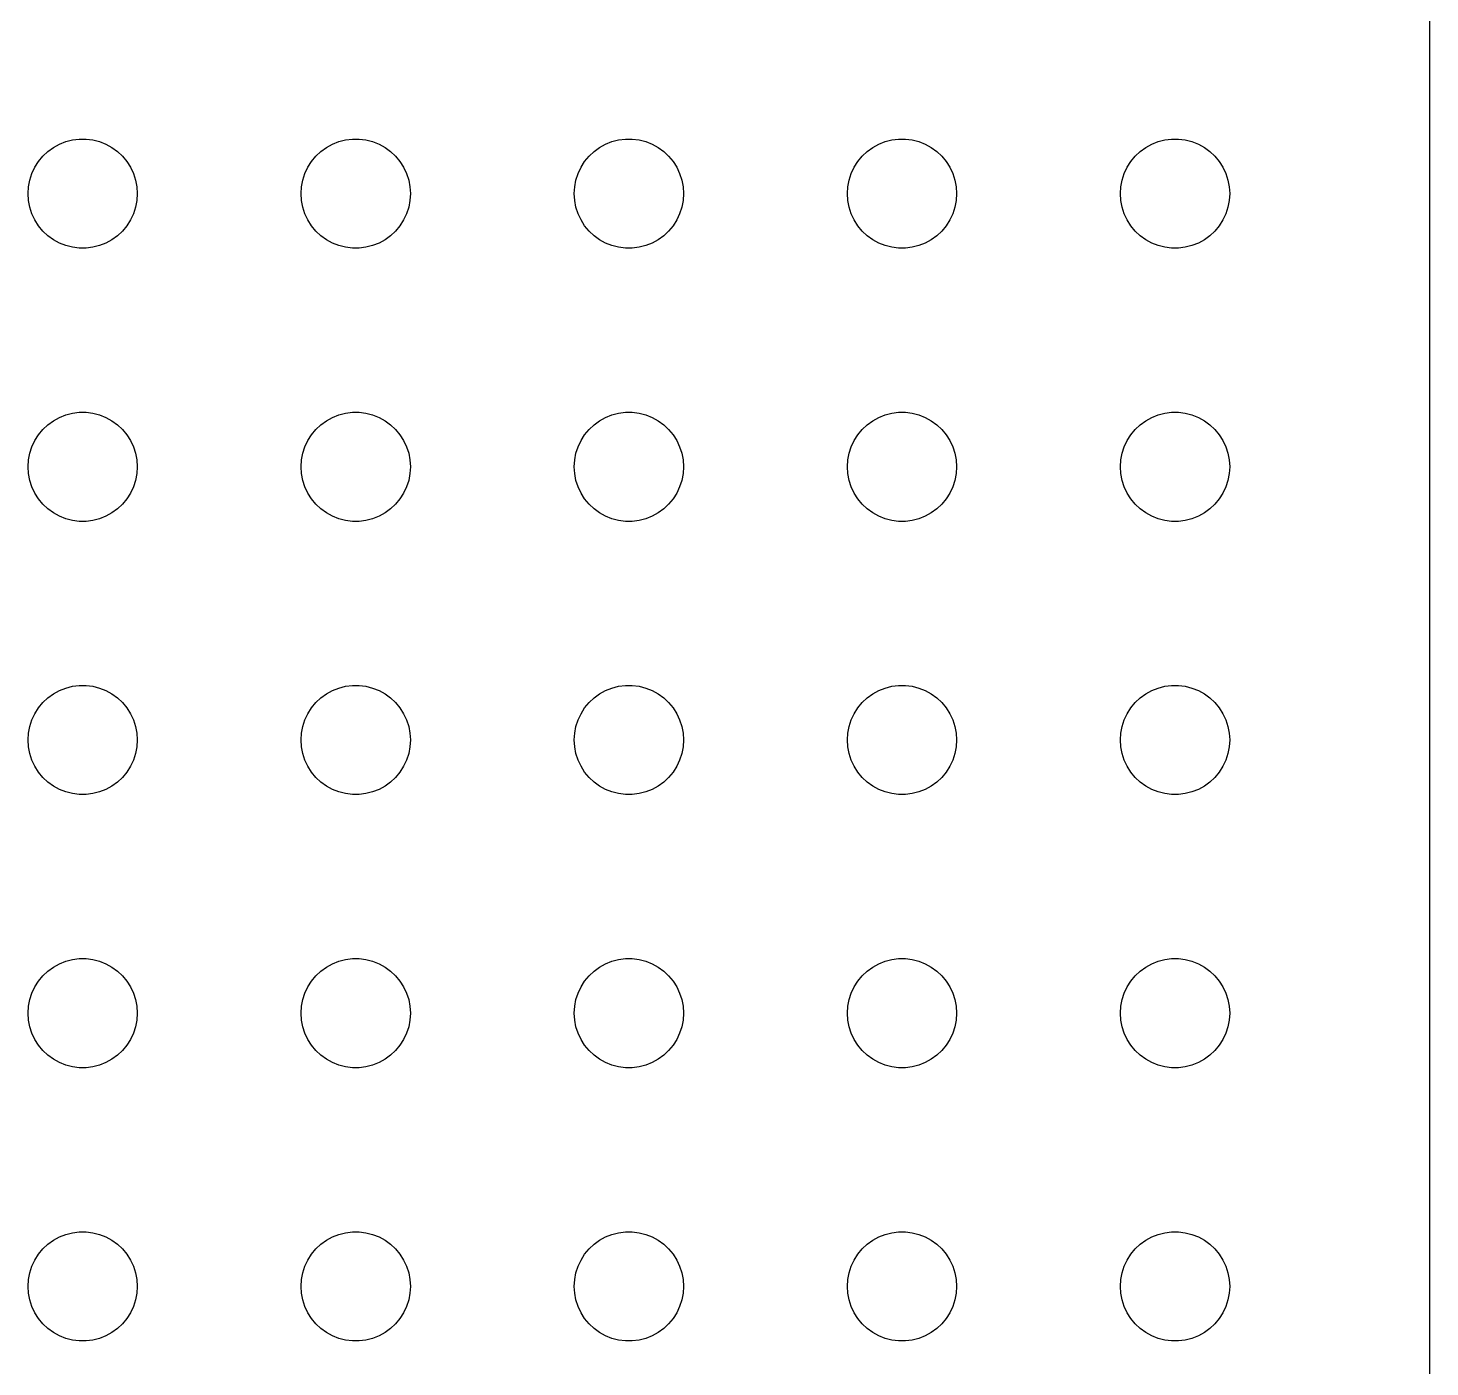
# Model space of a CAD drawing. Header units: metres. Extents: x -150 to 150, y -149 to 149.
# Drawn here: x 111 to 149.5, y -114.71 to -77.95 of the extents above; entities that cross this region are included whole.
import ezdxf

# ---------------------------------------------------------------- set-up
doc = ezdxf.new("R2010")
doc.units = ezdxf.units.M

msp = doc.modelspace()

# ---------------------------------------------------------------- linework, layer by layer
for p, q in [((149.5, -144.5), (149.5, 144.5)), ((111.544, -81.3442), (111.696, -81.2335)), ((111.696, -81.2335), (111.861, -81.1428)), ((111.861, -81.1428), (112.036, -81.0734)), ((112.036, -81.0734), (112.219, -81.0266)), ((112.219, -81.0266), (112.406, -81.003)), ((112.406, -81.003), (112.594, -81.003)), ((112.594, -81.003), (112.781, -81.0266)), ((112.781, -81.0266), (112.964, -81.0734)), ((112.964, -81.0734), (113.139, -81.1428)), ((113.139, -81.1428), (113.304, -81.2335)), ((113.304, -81.2335), (113.456, -81.3442)), ((119.044, -81.3442), (119.196, -81.2335)), ((119.196, -81.2335), (119.361, -81.1428)), ((119.361, -81.1428), (119.536, -81.0734)), ((119.536, -81.0734), (119.719, -81.0266)), ((119.719, -81.0266), (119.906, -81.003)), ((119.906, -81.003), (120.094, -81.003)), ((120.094, -81.003), (120.281, -81.0266)), ((120.281, -81.0266), (120.464, -81.0734)), ((120.464, -81.0734), (120.639, -81.1428)), ((120.639, -81.1428), (120.804, -81.2335)), ((120.804, -81.2335), (120.956, -81.3442)), ((126.544, -81.3442), (126.696, -81.2335)), ((126.696, -81.2335), (126.861, -81.1428)), ((126.861, -81.1428), (127.036, -81.0734)), ((127.036, -81.0734), (127.219, -81.0266)), ((127.219, -81.0266), (127.406, -81.003)), ((127.406, -81.003), (127.594, -81.003)), ((127.594, -81.003), (127.781, -81.0266)), ((127.781, -81.0266), (127.964, -81.0734)), ((127.964, -81.0734), (128.139, -81.1428)), ((128.139, -81.1428), (128.304, -81.2335)), ((128.304, -81.2335), (128.456, -81.3442)), ((134.044, -81.3442), (134.196, -81.2335)), ((134.196, -81.2335), (134.361, -81.1428)), ((134.361, -81.1428), (134.536, -81.0734)), ((134.536, -81.0734), (134.719, -81.0266)), ((134.719, -81.0266), (134.906, -81.003)), ((134.906, -81.003), (135.094, -81.003)), ((135.094, -81.003), (135.281, -81.0266)), ((135.281, -81.0266), (135.464, -81.0734)), ((135.464, -81.0734), (135.639, -81.1428)), ((135.639, -81.1428), (135.804, -81.2335)), ((135.804, -81.2335), (135.956, -81.3442)), ((141.544, -81.3442), (141.696, -81.2335)), ((141.696, -81.2335), (141.861, -81.1428)), ((141.861, -81.1428), (142.036, -81.0734)), ((142.036, -81.0734), (142.219, -81.0266)), ((142.219, -81.0266), (142.406, -81.003)), ((142.406, -81.003), (142.594, -81.003)), ((142.594, -81.003), (142.781, -81.0266)), ((142.781, -81.0266), (142.964, -81.0734)), ((142.964, -81.0734), (143.139, -81.1428)), ((143.139, -81.1428), (143.304, -81.2335)), ((143.304, -81.2335), (143.456, -81.3442)), ((111.186, -81.7774), (111.286, -81.6183)), ((111.286, -81.6183), (111.407, -81.4732)), ((111.407, -81.4732), (111.544, -81.3442)), ((113.456, -81.3442), (113.593, -81.4732)), ((113.593, -81.4732), (113.714, -81.6183)), ((113.714, -81.6183), (113.814, -81.7774)), ((118.686, -81.7774), (118.786, -81.6183)), ((118.786, -81.6183), (118.907, -81.4732)), ((118.907, -81.4732), (119.044, -81.3442)), ((120.956, -81.3442), (121.093, -81.4732)), ((121.093, -81.4732), (121.214, -81.6183)), ((121.214, -81.6183), (121.314, -81.7774)), ((126.186, -81.7774), (126.286, -81.6183)), ((126.286, -81.6183), (126.407, -81.4732)), ((126.407, -81.4732), (126.544, -81.3442)), ((128.456, -81.3442), (128.593, -81.4732)), ((128.593, -81.4732), (128.714, -81.6183)), ((128.714, -81.6183), (128.814, -81.7774)), ((133.686, -81.7774), (133.786, -81.6183)), ((133.786, -81.6183), (133.907, -81.4732)), ((133.907, -81.4732), (134.044, -81.3442)), ((135.956, -81.3442), (136.093, -81.4732)), ((136.093, -81.4732), (136.214, -81.6183)), ((136.214, -81.6183), (136.314, -81.7774)), ((141.186, -81.7774), (141.286, -81.6183)), ((141.286, -81.6183), (141.407, -81.4732)), ((141.407, -81.4732), (141.544, -81.3442)), ((143.456, -81.3442), (143.593, -81.4732)), ((143.593, -81.4732), (143.714, -81.6183)), ((143.714, -81.6183), (143.814, -81.7774)), ((111.047, -82.127), (111.105, -81.9478)), ((111.105, -81.9478), (111.186, -81.7774)), ((113.814, -81.7774), (113.895, -81.9478)), ((113.895, -81.9478), (113.953, -82.127)), ((118.547, -82.127), (118.605, -81.9478)), ((118.605, -81.9478), (118.686, -81.7774)), ((121.314, -81.7774), (121.395, -81.9478)), ((121.395, -81.9478), (121.453, -82.127)), ((126.047, -82.127), (126.105, -81.9478)), ((126.105, -81.9478), (126.186, -81.7774)), ((128.814, -81.7774), (128.895, -81.9478)), ((128.895, -81.9478), (128.953, -82.127)), ((133.547, -82.127), (133.605, -81.9478)), ((133.605, -81.9478), (133.686, -81.7774)), ((136.314, -81.7774), (136.395, -81.9478)), ((136.395, -81.9478), (136.453, -82.127)), ((141.047, -82.127), (141.105, -81.9478)), ((141.105, -81.9478), (141.186, -81.7774)), ((143.814, -81.7774), (143.895, -81.9478)), ((143.895, -81.9478), (143.953, -82.127)), ((111, -82.5), (111.012, -82.312)), ((111.012, -82.312), (111.047, -82.127)), ((113.953, -82.127), (113.988, -82.312)), ((113.988, -82.312), (114, -82.5)), ((118.5, -82.5), (118.512, -82.312)), ((118.512, -82.312), (118.547, -82.127)), ((121.453, -82.127), (121.488, -82.312)), ((121.488, -82.312), (121.5, -82.5)), ((126, -82.5), (126.012, -82.312)), ((126.012, -82.312), (126.047, -82.127)), ((128.953, -82.127), (128.988, -82.312)), ((128.988, -82.312), (129, -82.5)), ((133.5, -82.5), (133.512, -82.312)), ((133.512, -82.312), (133.547, -82.127)), ((136.453, -82.127), (136.488, -82.312)), ((136.488, -82.312), (136.5, -82.5)), ((141, -82.5), (141.012, -82.312)), ((141.012, -82.312), (141.047, -82.127)), ((143.953, -82.127), (143.988, -82.312)), ((143.988, -82.312), (144, -82.5)), ((111.012, -82.688), (111, -82.5)), ((111.047, -82.873), (111.012, -82.688)), ((113.988, -82.688), (113.953, -82.873)), ((114, -82.5), (113.988, -82.688)), ((118.512, -82.688), (118.5, -82.5)), ((118.547, -82.873), (118.512, -82.688)), ((121.488, -82.688), (121.453, -82.873)), ((121.5, -82.5), (121.488, -82.688)), ((126.012, -82.688), (126, -82.5)), ((126.047, -82.873), (126.012, -82.688)), ((128.988, -82.688), (128.953, -82.873)), ((129, -82.5), (128.988, -82.688)), ((133.512, -82.688), (133.5, -82.5)), ((133.547, -82.873), (133.512, -82.688)), ((136.488, -82.688), (136.453, -82.873)), ((136.5, -82.5), (136.488, -82.688)), ((141.012, -82.688), (141, -82.5)), ((141.047, -82.873), (141.012, -82.688)), ((143.988, -82.688), (143.953, -82.873)), ((144, -82.5), (143.988, -82.688)), ((111.105, -83.0522), (111.047, -82.873)), ((111.186, -83.2226), (111.105, -83.0522)), ((113.895, -83.0522), (113.814, -83.2226)), ((113.953, -82.873), (113.895, -83.0522)), ((118.605, -83.0522), (118.547, -82.873)), ((118.686, -83.2226), (118.605, -83.0522)), ((121.395, -83.0522), (121.314, -83.2226)), ((121.453, -82.873), (121.395, -83.0522)), ((126.105, -83.0522), (126.047, -82.873)), ((126.186, -83.2226), (126.105, -83.0522)), ((128.895, -83.0522), (128.814, -83.2226)), ((128.953, -82.873), (128.895, -83.0522)), ((133.605, -83.0522), (133.547, -82.873)), ((133.686, -83.2226), (133.605, -83.0522)), ((136.395, -83.0522), (136.314, -83.2226)), ((136.453, -82.873), (136.395, -83.0522)), ((141.105, -83.0522), (141.047, -82.873)), ((141.186, -83.2226), (141.105, -83.0522)), ((143.895, -83.0522), (143.814, -83.2226)), ((143.953, -82.873), (143.895, -83.0522)), ((111.286, -83.3817), (111.186, -83.2226)), ((111.407, -83.5268), (111.286, -83.3817)), ((111.544, -83.6558), (111.407, -83.5268)), ((113.593, -83.5268), (113.456, -83.6558)), ((113.714, -83.3817), (113.593, -83.5268)), ((113.814, -83.2226), (113.714, -83.3817)), ((118.786, -83.3817), (118.686, -83.2226)), ((118.907, -83.5268), (118.786, -83.3817)), ((119.044, -83.6558), (118.907, -83.5268)), ((121.093, -83.5268), (120.956, -83.6558)), ((121.214, -83.3817), (121.093, -83.5268)), ((121.314, -83.2226), (121.214, -83.3817)), ((126.286, -83.3817), (126.186, -83.2226)), ((126.407, -83.5268), (126.286, -83.3817)), ((126.544, -83.6558), (126.407, -83.5268)), ((128.593, -83.5268), (128.456, -83.6558)), ((128.714, -83.3817), (128.593, -83.5268)), ((128.814, -83.2226), (128.714, -83.3817)), ((133.786, -83.3817), (133.686, -83.2226)), ((133.907, -83.5268), (133.786, -83.3817)), ((134.044, -83.6558), (133.907, -83.5268)), ((136.093, -83.5268), (135.956, -83.6558)), ((136.214, -83.3817), (136.093, -83.5268)), ((136.314, -83.2226), (136.214, -83.3817)), ((141.286, -83.3817), (141.186, -83.2226)), ((141.407, -83.5268), (141.286, -83.3817)), ((141.544, -83.6558), (141.407, -83.5268)), ((143.593, -83.5268), (143.456, -83.6558)), ((143.714, -83.3817), (143.593, -83.5268)), ((143.814, -83.2226), (143.714, -83.3817)), ((111.696, -83.7665), (111.544, -83.6558)), ((111.861, -83.8572), (111.696, -83.7665)), ((112.036, -83.9266), (111.861, -83.8572)), ((112.219, -83.9734), (112.036, -83.9266)), ((112.964, -83.9266), (112.781, -83.9734)), ((113.139, -83.8572), (112.964, -83.9266)), ((113.304, -83.7665), (113.139, -83.8572)), ((113.456, -83.6558), (113.304, -83.7665)), ((119.196, -83.7665), (119.044, -83.6558)), ((119.361, -83.8572), (119.196, -83.7665)), ((119.536, -83.9266), (119.361, -83.8572)), ((119.719, -83.9734), (119.536, -83.9266)), ((120.464, -83.9266), (120.281, -83.9734)), ((120.639, -83.8572), (120.464, -83.9266)), ((120.804, -83.7665), (120.639, -83.8572)), ((120.956, -83.6558), (120.804, -83.7665)), ((126.696, -83.7665), (126.544, -83.6558)), ((126.861, -83.8572), (126.696, -83.7665)), ((127.036, -83.9266), (126.861, -83.8572)), ((127.219, -83.9734), (127.036, -83.9266)), ((127.964, -83.9266), (127.781, -83.9734)), ((128.139, -83.8572), (127.964, -83.9266)), ((128.304, -83.7665), (128.139, -83.8572)), ((128.456, -83.6558), (128.304, -83.7665)), ((134.196, -83.7665), (134.044, -83.6558)), ((134.361, -83.8572), (134.196, -83.7665)), ((134.536, -83.9266), (134.361, -83.8572)), ((134.719, -83.9734), (134.536, -83.9266)), ((135.464, -83.9266), (135.281, -83.9734)), ((135.639, -83.8572), (135.464, -83.9266)), ((135.804, -83.7665), (135.639, -83.8572)), ((135.956, -83.6558), (135.804, -83.7665)), ((141.696, -83.7665), (141.544, -83.6558)), ((141.861, -83.8572), (141.696, -83.7665)), ((142.036, -83.9266), (141.861, -83.8572)), ((142.219, -83.9734), (142.036, -83.9266)), ((142.964, -83.9266), (142.781, -83.9734)), ((143.139, -83.8572), (142.964, -83.9266)), ((143.304, -83.7665), (143.139, -83.8572)), ((143.456, -83.6558), (143.304, -83.7665)), ((112.406, -83.997), (112.219, -83.9734)), ((112.594, -83.997), (112.406, -83.997)), ((112.781, -83.9734), (112.594, -83.997)), ((119.906, -83.997), (119.719, -83.9734)), ((120.094, -83.997), (119.906, -83.997)), ((120.281, -83.9734), (120.094, -83.997)), ((127.406, -83.997), (127.219, -83.9734)), ((127.594, -83.997), (127.406, -83.997)), ((127.781, -83.9734), (127.594, -83.997)), ((134.906, -83.997), (134.719, -83.9734)), ((135.094, -83.997), (134.906, -83.997)), ((135.281, -83.9734), (135.094, -83.997)), ((142.406, -83.997), (142.219, -83.9734)), ((142.594, -83.997), (142.406, -83.997)), ((142.781, -83.9734), (142.594, -83.997)), ((112.036, -88.5734), (112.219, -88.5266)), ((112.219, -88.5266), (112.406, -88.503)), ((112.406, -88.503), (112.594, -88.503)), ((112.594, -88.503), (112.781, -88.5266)), ((112.781, -88.5266), (112.964, -88.5734)), ((119.536, -88.5734), (119.719, -88.5266)), ((119.719, -88.5266), (119.906, -88.503)), ((119.906, -88.503), (120.094, -88.503)), ((120.094, -88.503), (120.281, -88.5266)), ((120.281, -88.5266), (120.464, -88.5734)), ((127.036, -88.5734), (127.219, -88.5266)), ((127.219, -88.5266), (127.406, -88.503)), ((127.406, -88.503), (127.594, -88.503)), ((127.594, -88.503), (127.781, -88.5266)), ((127.781, -88.5266), (127.964, -88.5734)), ((134.536, -88.5734), (134.719, -88.5266)), ((134.719, -88.5266), (134.906, -88.503)), ((134.906, -88.503), (135.094, -88.503)), ((135.094, -88.503), (135.281, -88.5266)), ((135.281, -88.5266), (135.464, -88.5734)), ((142.036, -88.5734), (142.219, -88.5266)), ((142.219, -88.5266), (142.406, -88.503)), ((142.406, -88.503), (142.594, -88.503)), ((142.594, -88.503), (142.781, -88.5266)), ((142.781, -88.5266), (142.964, -88.5734)), ((111.407, -88.9732), (111.544, -88.8442)), ((111.544, -88.8442), (111.696, -88.7335)), ((111.696, -88.7335), (111.861, -88.6428)), ((111.861, -88.6428), (112.036, -88.5734)), ((112.964, -88.5734), (113.139, -88.6428)), ((113.139, -88.6428), (113.304, -88.7335)), ((113.304, -88.7335), (113.456, -88.8442)), ((113.456, -88.8442), (113.593, -88.9732)), ((118.907, -88.9732), (119.044, -88.8442)), ((119.044, -88.8442), (119.196, -88.7335)), ((119.196, -88.7335), (119.361, -88.6428)), ((119.361, -88.6428), (119.536, -88.5734)), ((120.464, -88.5734), (120.639, -88.6428)), ((120.639, -88.6428), (120.804, -88.7335)), ((120.804, -88.7335), (120.956, -88.8442)), ((120.956, -88.8442), (121.093, -88.9732)), ((126.407, -88.9732), (126.544, -88.8442)), ((126.544, -88.8442), (126.696, -88.7335)), ((126.696, -88.7335), (126.861, -88.6428)), ((126.861, -88.6428), (127.036, -88.5734)), ((127.964, -88.5734), (128.139, -88.6428)), ((128.139, -88.6428), (128.304, -88.7335)), ((128.304, -88.7335), (128.456, -88.8442)), ((128.456, -88.8442), (128.593, -88.9732)), ((133.907, -88.9732), (134.044, -88.8442)), ((134.044, -88.8442), (134.196, -88.7335)), ((134.196, -88.7335), (134.361, -88.6428)), ((134.361, -88.6428), (134.536, -88.5734)), ((135.464, -88.5734), (135.639, -88.6428)), ((135.639, -88.6428), (135.804, -88.7335)), ((135.804, -88.7335), (135.956, -88.8442)), ((135.956, -88.8442), (136.093, -88.9732)), ((141.407, -88.9732), (141.544, -88.8442)), ((141.544, -88.8442), (141.696, -88.7335)), ((141.696, -88.7335), (141.861, -88.6428)), ((141.861, -88.6428), (142.036, -88.5734)), ((142.964, -88.5734), (143.139, -88.6428)), ((143.139, -88.6428), (143.304, -88.7335)), ((143.304, -88.7335), (143.456, -88.8442)), ((143.456, -88.8442), (143.593, -88.9732)), ((111.105, -89.4478), (111.186, -89.2774)), ((111.186, -89.2774), (111.286, -89.1183)), ((111.286, -89.1183), (111.407, -88.9732)), ((113.593, -88.9732), (113.714, -89.1183)), ((113.714, -89.1183), (113.814, -89.2774)), ((113.814, -89.2774), (113.895, -89.4478)), ((118.605, -89.4478), (118.686, -89.2774)), ((118.686, -89.2774), (118.786, -89.1183)), ((118.786, -89.1183), (118.907, -88.9732)), ((121.093, -88.9732), (121.214, -89.1183)), ((121.214, -89.1183), (121.314, -89.2774)), ((121.314, -89.2774), (121.395, -89.4478)), ((126.105, -89.4478), (126.186, -89.2774)), ((126.186, -89.2774), (126.286, -89.1183)), ((126.286, -89.1183), (126.407, -88.9732)), ((128.593, -88.9732), (128.714, -89.1183)), ((128.714, -89.1183), (128.814, -89.2774)), ((128.814, -89.2774), (128.895, -89.4478)), ((133.605, -89.4478), (133.686, -89.2774)), ((133.686, -89.2774), (133.786, -89.1183)), ((133.786, -89.1183), (133.907, -88.9732)), ((136.093, -88.9732), (136.214, -89.1183)), ((136.214, -89.1183), (136.314, -89.2774)), ((136.314, -89.2774), (136.395, -89.4478)), ((141.105, -89.4478), (141.186, -89.2774)), ((141.186, -89.2774), (141.286, -89.1183)), ((141.286, -89.1183), (141.407, -88.9732)), ((143.593, -88.9732), (143.714, -89.1183)), ((143.714, -89.1183), (143.814, -89.2774)), ((143.814, -89.2774), (143.895, -89.4478)), ((111.012, -89.812), (111.047, -89.627)), ((111.047, -89.627), (111.105, -89.4478)), ((113.895, -89.4478), (113.953, -89.627)), ((113.953, -89.627), (113.988, -89.812)), ((118.512, -89.812), (118.547, -89.627)), ((118.547, -89.627), (118.605, -89.4478)), ((121.395, -89.4478), (121.453, -89.627)), ((121.453, -89.627), (121.488, -89.812)), ((126.012, -89.812), (126.047, -89.627)), ((126.047, -89.627), (126.105, -89.4478)), ((128.895, -89.4478), (128.953, -89.627)), ((128.953, -89.627), (128.988, -89.812)), ((133.512, -89.812), (133.547, -89.627)), ((133.547, -89.627), (133.605, -89.4478)), ((136.395, -89.4478), (136.453, -89.627)), ((136.453, -89.627), (136.488, -89.812)), ((141.012, -89.812), (141.047, -89.627)), ((141.047, -89.627), (141.105, -89.4478)), ((143.895, -89.4478), (143.953, -89.627)), ((143.953, -89.627), (143.988, -89.812)), ((111, -90), (111.012, -89.812)), ((111.012, -90.188), (111, -90)), ((113.988, -89.812), (114, -90)), ((114, -90), (113.988, -90.188)), ((118.5, -90), (118.512, -89.812)), ((118.512, -90.188), (118.5, -90)), ((121.488, -89.812), (121.5, -90)), ((121.5, -90), (121.488, -90.188)), ((126, -90), (126.012, -89.812)), ((126.012, -90.188), (126, -90)), ((128.988, -89.812), (129, -90)), ((129, -90), (128.988, -90.188)), ((133.5, -90), (133.512, -89.812)), ((133.512, -90.188), (133.5, -90)), ((136.488, -89.812), (136.5, -90)), ((136.5, -90), (136.488, -90.188)), ((141, -90), (141.012, -89.812)), ((141.012, -90.188), (141, -90)), ((143.988, -89.812), (144, -90)), ((144, -90), (143.988, -90.188)), ((111.047, -90.373), (111.012, -90.188)), ((111.105, -90.5522), (111.047, -90.373)), ((113.953, -90.373), (113.895, -90.5522)), ((113.988, -90.188), (113.953, -90.373)), ((118.547, -90.373), (118.512, -90.188)), ((118.605, -90.5522), (118.547, -90.373)), ((121.453, -90.373), (121.395, -90.5522)), ((121.488, -90.188), (121.453, -90.373)), ((126.047, -90.373), (126.012, -90.188)), ((126.105, -90.5522), (126.047, -90.373)), ((128.953, -90.373), (128.895, -90.5522)), ((128.988, -90.188), (128.953, -90.373)), ((133.547, -90.373), (133.512, -90.188)), ((133.605, -90.5522), (133.547, -90.373)), ((136.453, -90.373), (136.395, -90.5522)), ((136.488, -90.188), (136.453, -90.373)), ((141.047, -90.373), (141.012, -90.188)), ((141.105, -90.5522), (141.047, -90.373)), ((143.953, -90.373), (143.895, -90.5522)), ((143.988, -90.188), (143.953, -90.373)), ((111.186, -90.7226), (111.105, -90.5522)), ((111.286, -90.8817), (111.186, -90.7226)), ((113.814, -90.7226), (113.714, -90.8817)), ((113.895, -90.5522), (113.814, -90.7226)), ((118.686, -90.7226), (118.605, -90.5522)), ((118.786, -90.8817), (118.686, -90.7226)), ((121.314, -90.7226), (121.214, -90.8817)), ((121.395, -90.5522), (121.314, -90.7226)), ((126.186, -90.7226), (126.105, -90.5522)), ((126.286, -90.8817), (126.186, -90.7226)), ((128.814, -90.7226), (128.714, -90.8817)), ((128.895, -90.5522), (128.814, -90.7226)), ((133.686, -90.7226), (133.605, -90.5522)), ((133.786, -90.8817), (133.686, -90.7226)), ((136.314, -90.7226), (136.214, -90.8817)), ((136.395, -90.5522), (136.314, -90.7226)), ((141.186, -90.7226), (141.105, -90.5522)), ((141.286, -90.8817), (141.186, -90.7226)), ((143.814, -90.7226), (143.714, -90.8817)), ((143.895, -90.5522), (143.814, -90.7226)), ((111.407, -91.0268), (111.286, -90.8817)), ((111.544, -91.1558), (111.407, -91.0268)), ((111.696, -91.2665), (111.544, -91.1558)), ((113.456, -91.1558), (113.304, -91.2665)), ((113.593, -91.0268), (113.456, -91.1558)), ((113.714, -90.8817), (113.593, -91.0268)), ((118.907, -91.0268), (118.786, -90.8817)), ((119.044, -91.1558), (118.907, -91.0268)), ((119.196, -91.2665), (119.044, -91.1558)), ((120.956, -91.1558), (120.804, -91.2665)), ((121.093, -91.0268), (120.956, -91.1558)), ((121.214, -90.8817), (121.093, -91.0268)), ((126.407, -91.0268), (126.286, -90.8817)), ((126.544, -91.1558), (126.407, -91.0268)), ((126.696, -91.2665), (126.544, -91.1558)), ((128.456, -91.1558), (128.304, -91.2665)), ((128.593, -91.0268), (128.456, -91.1558)), ((128.714, -90.8817), (128.593, -91.0268)), ((133.907, -91.0268), (133.786, -90.8817)), ((134.044, -91.1558), (133.907, -91.0268)), ((134.196, -91.2665), (134.044, -91.1558)), ((135.956, -91.1558), (135.804, -91.2665)), ((136.093, -91.0268), (135.956, -91.1558)), ((136.214, -90.8817), (136.093, -91.0268)), ((141.407, -91.0268), (141.286, -90.8817)), ((141.544, -91.1558), (141.407, -91.0268)), ((141.696, -91.2665), (141.544, -91.1558)), ((143.456, -91.1558), (143.304, -91.2665)), ((143.593, -91.0268), (143.456, -91.1558)), ((143.714, -90.8817), (143.593, -91.0268)), ((111.861, -91.3572), (111.696, -91.2665)), ((112.036, -91.4266), (111.861, -91.3572)), ((112.219, -91.4734), (112.036, -91.4266)), ((112.406, -91.497), (112.219, -91.4734)), ((112.594, -91.497), (112.406, -91.497)), ((112.781, -91.4734), (112.594, -91.497)), ((112.964, -91.4266), (112.781, -91.4734)), ((113.139, -91.3572), (112.964, -91.4266)), ((113.304, -91.2665), (113.139, -91.3572)), ((119.361, -91.3572), (119.196, -91.2665)), ((119.536, -91.4266), (119.361, -91.3572)), ((119.719, -91.4734), (119.536, -91.4266)), ((119.906, -91.497), (119.719, -91.4734)), ((120.094, -91.497), (119.906, -91.497)), ((120.281, -91.4734), (120.094, -91.497)), ((120.464, -91.4266), (120.281, -91.4734)), ((120.639, -91.3572), (120.464, -91.4266)), ((120.804, -91.2665), (120.639, -91.3572)), ((126.861, -91.3572), (126.696, -91.2665)), ((127.036, -91.4266), (126.861, -91.3572)), ((127.219, -91.4734), (127.036, -91.4266)), ((127.406, -91.497), (127.219, -91.4734)), ((127.594, -91.497), (127.406, -91.497)), ((127.781, -91.4734), (127.594, -91.497)), ((127.964, -91.4266), (127.781, -91.4734)), ((128.139, -91.3572), (127.964, -91.4266)), ((128.304, -91.2665), (128.139, -91.3572)), ((134.361, -91.3572), (134.196, -91.2665)), ((134.536, -91.4266), (134.361, -91.3572)), ((134.719, -91.4734), (134.536, -91.4266)), ((134.906, -91.497), (134.719, -91.4734)), ((135.094, -91.497), (134.906, -91.497)), ((135.281, -91.4734), (135.094, -91.497)), ((135.464, -91.4266), (135.281, -91.4734)), ((135.639, -91.3572), (135.464, -91.4266)), ((135.804, -91.2665), (135.639, -91.3572)), ((141.861, -91.3572), (141.696, -91.2665)), ((142.036, -91.4266), (141.861, -91.3572)), ((142.219, -91.4734), (142.036, -91.4266)), ((142.406, -91.497), (142.219, -91.4734)), ((142.594, -91.497), (142.406, -91.497)), ((142.781, -91.4734), (142.594, -91.497)), ((142.964, -91.4266), (142.781, -91.4734)), ((143.139, -91.3572), (142.964, -91.4266)), ((143.304, -91.2665), (143.139, -91.3572)), ((111.544, -96.3442), (111.696, -96.2335)), ((111.696, -96.2335), (111.861, -96.1428)), ((111.861, -96.1428), (112.036, -96.0734)), ((112.036, -96.0734), (112.219, -96.0266)), ((112.219, -96.0266), (112.406, -96.003)), ((112.406, -96.003), (112.594, -96.003)), ((112.594, -96.003), (112.781, -96.0266)), ((112.781, -96.0266), (112.964, -96.0734)), ((112.964, -96.0734), (113.139, -96.1428)), ((113.139, -96.1428), (113.304, -96.2335)), ((113.304, -96.2335), (113.456, -96.3442)), ((119.044, -96.3442), (119.196, -96.2335)), ((119.196, -96.2335), (119.361, -96.1428)), ((119.361, -96.1428), (119.536, -96.0734)), ((119.536, -96.0734), (119.719, -96.0266)), ((119.719, -96.0266), (119.906, -96.003)), ((119.906, -96.003), (120.094, -96.003)), ((120.094, -96.003), (120.281, -96.0266)), ((120.281, -96.0266), (120.464, -96.0734)), ((120.464, -96.0734), (120.639, -96.1428)), ((120.639, -96.1428), (120.804, -96.2335)), ((120.804, -96.2335), (120.956, -96.3442)), ((126.544, -96.3442), (126.696, -96.2335)), ((126.696, -96.2335), (126.861, -96.1428)), ((126.861, -96.1428), (127.036, -96.0734)), ((127.036, -96.0734), (127.219, -96.0266)), ((127.219, -96.0266), (127.406, -96.003)), ((127.406, -96.003), (127.594, -96.003)), ((127.594, -96.003), (127.781, -96.0266)), ((127.781, -96.0266), (127.964, -96.0734)), ((127.964, -96.0734), (128.139, -96.1428)), ((128.139, -96.1428), (128.304, -96.2335)), ((128.304, -96.2335), (128.456, -96.3442)), ((134.044, -96.3442), (134.196, -96.2335)), ((134.196, -96.2335), (134.361, -96.1428)), ((134.361, -96.1428), (134.536, -96.0734)), ((134.536, -96.0734), (134.719, -96.0266)), ((134.719, -96.0266), (134.906, -96.003)), ((134.906, -96.003), (135.094, -96.003)), ((135.094, -96.003), (135.281, -96.0266)), ((135.281, -96.0266), (135.464, -96.0734)), ((135.464, -96.0734), (135.639, -96.1428)), ((135.639, -96.1428), (135.804, -96.2335)), ((135.804, -96.2335), (135.956, -96.3442)), ((141.544, -96.3442), (141.696, -96.2335)), ((141.696, -96.2335), (141.861, -96.1428)), ((141.861, -96.1428), (142.036, -96.0734)), ((142.036, -96.0734), (142.219, -96.0266)), ((142.219, -96.0266), (142.406, -96.003)), ((142.406, -96.003), (142.594, -96.003)), ((142.594, -96.003), (142.781, -96.0266)), ((142.781, -96.0266), (142.964, -96.0734)), ((142.964, -96.0734), (143.139, -96.1428)), ((143.139, -96.1428), (143.304, -96.2335)), ((143.304, -96.2335), (143.456, -96.3442)), ((111.186, -96.7774), (111.286, -96.6183)), ((111.286, -96.6183), (111.407, -96.4732)), ((111.407, -96.4732), (111.544, -96.3442)), ((113.456, -96.3442), (113.593, -96.4732)), ((113.593, -96.4732), (113.714, -96.6183)), ((113.714, -96.6183), (113.814, -96.7774)), ((118.686, -96.7774), (118.786, -96.6183)), ((118.786, -96.6183), (118.907, -96.4732)), ((118.907, -96.4732), (119.044, -96.3442)), ((120.956, -96.3442), (121.093, -96.4732)), ((121.093, -96.4732), (121.214, -96.6183)), ((121.214, -96.6183), (121.314, -96.7774)), ((126.186, -96.7774), (126.286, -96.6183)), ((126.286, -96.6183), (126.407, -96.4732)), ((126.407, -96.4732), (126.544, -96.3442)), ((128.456, -96.3442), (128.593, -96.4732)), ((128.593, -96.4732), (128.714, -96.6183)), ((128.714, -96.6183), (128.814, -96.7774)), ((133.686, -96.7774), (133.786, -96.6183)), ((133.786, -96.6183), (133.907, -96.4732)), ((133.907, -96.4732), (134.044, -96.3442)), ((135.956, -96.3442), (136.093, -96.4732)), ((136.093, -96.4732), (136.214, -96.6183)), ((136.214, -96.6183), (136.314, -96.7774)), ((141.186, -96.7774), (141.286, -96.6183)), ((141.286, -96.6183), (141.407, -96.4732)), ((141.407, -96.4732), (141.544, -96.3442)), ((143.456, -96.3442), (143.593, -96.4732)), ((143.593, -96.4732), (143.714, -96.6183)), ((143.714, -96.6183), (143.814, -96.7774)), ((111.047, -97.127), (111.105, -96.9478)), ((111.105, -96.9478), (111.186, -96.7774)), ((113.814, -96.7774), (113.895, -96.9478)), ((113.895, -96.9478), (113.953, -97.127)), ((118.547, -97.127), (118.605, -96.9478)), ((118.605, -96.9478), (118.686, -96.7774)), ((121.314, -96.7774), (121.395, -96.9478)), ((121.395, -96.9478), (121.453, -97.127)), ((126.047, -97.127), (126.105, -96.9478)), ((126.105, -96.9478), (126.186, -96.7774)), ((128.814, -96.7774), (128.895, -96.9478)), ((128.895, -96.9478), (128.953, -97.127)), ((133.547, -97.127), (133.605, -96.9478)), ((133.605, -96.9478), (133.686, -96.7774)), ((136.314, -96.7774), (136.395, -96.9478)), ((136.395, -96.9478), (136.453, -97.127)), ((141.047, -97.127), (141.105, -96.9478)), ((141.105, -96.9478), (141.186, -96.7774)), ((143.814, -96.7774), (143.895, -96.9478)), ((143.895, -96.9478), (143.953, -97.127)), ((111, -97.5), (111.012, -97.312)), ((111.012, -97.312), (111.047, -97.127)), ((113.953, -97.127), (113.988, -97.312)), ((113.988, -97.312), (114, -97.5)), ((118.5, -97.5), (118.512, -97.312)), ((118.512, -97.312), (118.547, -97.127)), ((121.453, -97.127), (121.488, -97.312)), ((121.488, -97.312), (121.5, -97.5)), ((126, -97.5), (126.012, -97.312)), ((126.012, -97.312), (126.047, -97.127)), ((128.953, -97.127), (128.988, -97.312)), ((128.988, -97.312), (129, -97.5)), ((133.5, -97.5), (133.512, -97.312)), ((133.512, -97.312), (133.547, -97.127)), ((136.453, -97.127), (136.488, -97.312)), ((136.488, -97.312), (136.5, -97.5)), ((141, -97.5), (141.012, -97.312)), ((141.012, -97.312), (141.047, -97.127)), ((143.953, -97.127), (143.988, -97.312)), ((143.988, -97.312), (144, -97.5)), ((111.012, -97.688), (111, -97.5)), ((111.047, -97.873), (111.012, -97.688)), ((113.988, -97.688), (113.953, -97.873)), ((114, -97.5), (113.988, -97.688)), ((118.512, -97.688), (118.5, -97.5)), ((118.547, -97.873), (118.512, -97.688)), ((121.488, -97.688), (121.453, -97.873)), ((121.5, -97.5), (121.488, -97.688)), ((126.012, -97.688), (126, -97.5)), ((126.047, -97.873), (126.012, -97.688)), ((128.988, -97.688), (128.953, -97.873)), ((129, -97.5), (128.988, -97.688)), ((133.512, -97.688), (133.5, -97.5)), ((133.547, -97.873), (133.512, -97.688)), ((136.488, -97.688), (136.453, -97.873)), ((136.5, -97.5), (136.488, -97.688)), ((141.012, -97.688), (141, -97.5)), ((141.047, -97.873), (141.012, -97.688)), ((143.988, -97.688), (143.953, -97.873)), ((144, -97.5), (143.988, -97.688)), ((111.105, -98.0522), (111.047, -97.873)), ((111.186, -98.2226), (111.105, -98.0522)), ((113.895, -98.0522), (113.814, -98.2226)), ((113.953, -97.873), (113.895, -98.0522)), ((118.605, -98.0522), (118.547, -97.873)), ((118.686, -98.2226), (118.605, -98.0522)), ((121.395, -98.0522), (121.314, -98.2226)), ((121.453, -97.873), (121.395, -98.0522)), ((126.105, -98.0522), (126.047, -97.873)), ((126.186, -98.2226), (126.105, -98.0522)), ((128.895, -98.0522), (128.814, -98.2226)), ((128.953, -97.873), (128.895, -98.0522)), ((133.605, -98.0522), (133.547, -97.873)), ((133.686, -98.2226), (133.605, -98.0522)), ((136.395, -98.0522), (136.314, -98.2226)), ((136.453, -97.873), (136.395, -98.0522)), ((141.105, -98.0522), (141.047, -97.873)), ((141.186, -98.2226), (141.105, -98.0522)), ((143.895, -98.0522), (143.814, -98.2226)), ((143.953, -97.873), (143.895, -98.0522)), ((111.286, -98.3817), (111.186, -98.2226)), ((111.407, -98.5268), (111.286, -98.3817)), ((111.544, -98.6558), (111.407, -98.5268)), ((113.593, -98.5268), (113.456, -98.6558)), ((113.714, -98.3817), (113.593, -98.5268)), ((113.814, -98.2226), (113.714, -98.3817)), ((118.786, -98.3817), (118.686, -98.2226)), ((118.907, -98.5268), (118.786, -98.3817)), ((119.044, -98.6558), (118.907, -98.5268)), ((121.093, -98.5268), (120.956, -98.6558)), ((121.214, -98.3817), (121.093, -98.5268)), ((121.314, -98.2226), (121.214, -98.3817)), ((126.286, -98.3817), (126.186, -98.2226)), ((126.407, -98.5268), (126.286, -98.3817)), ((126.544, -98.6558), (126.407, -98.5268)), ((128.593, -98.5268), (128.456, -98.6558)), ((128.714, -98.3817), (128.593, -98.5268)), ((128.814, -98.2226), (128.714, -98.3817)), ((133.786, -98.3817), (133.686, -98.2226)), ((133.907, -98.5268), (133.786, -98.3817)), ((134.044, -98.6558), (133.907, -98.5268)), ((136.093, -98.5268), (135.956, -98.6558)), ((136.214, -98.3817), (136.093, -98.5268)), ((136.314, -98.2226), (136.214, -98.3817)), ((141.286, -98.3817), (141.186, -98.2226)), ((141.407, -98.5268), (141.286, -98.3817)), ((141.544, -98.6558), (141.407, -98.5268)), ((143.593, -98.5268), (143.456, -98.6558)), ((143.714, -98.3817), (143.593, -98.5268)), ((143.814, -98.2226), (143.714, -98.3817)), ((111.696, -98.7665), (111.544, -98.6558)), ((111.861, -98.8572), (111.696, -98.7665)), ((112.036, -98.9266), (111.861, -98.8572)), ((112.219, -98.9734), (112.036, -98.9266)), ((112.964, -98.9266), (112.781, -98.9734)), ((113.139, -98.8572), (112.964, -98.9266)), ((113.304, -98.7665), (113.139, -98.8572)), ((113.456, -98.6558), (113.304, -98.7665)), ((119.196, -98.7665), (119.044, -98.6558)), ((119.361, -98.8572), (119.196, -98.7665)), ((119.536, -98.9266), (119.361, -98.8572)), ((119.719, -98.9734), (119.536, -98.9266)), ((120.464, -98.9266), (120.281, -98.9734)), ((120.639, -98.8572), (120.464, -98.9266)), ((120.804, -98.7665), (120.639, -98.8572)), ((120.956, -98.6558), (120.804, -98.7665)), ((126.696, -98.7665), (126.544, -98.6558)), ((126.861, -98.8572), (126.696, -98.7665)), ((127.036, -98.9266), (126.861, -98.8572)), ((127.219, -98.9734), (127.036, -98.9266)), ((127.964, -98.9266), (127.781, -98.9734)), ((128.139, -98.8572), (127.964, -98.9266)), ((128.304, -98.7665), (128.139, -98.8572)), ((128.456, -98.6558), (128.304, -98.7665)), ((134.196, -98.7665), (134.044, -98.6558)), ((134.361, -98.8572), (134.196, -98.7665)), ((134.536, -98.9266), (134.361, -98.8572)), ((134.719, -98.9734), (134.536, -98.9266)), ((135.464, -98.9266), (135.281, -98.9734)), ((135.639, -98.8572), (135.464, -98.9266)), ((135.804, -98.7665), (135.639, -98.8572)), ((135.956, -98.6558), (135.804, -98.7665)), ((141.696, -98.7665), (141.544, -98.6558)), ((141.861, -98.8572), (141.696, -98.7665)), ((142.036, -98.9266), (141.861, -98.8572)), ((142.219, -98.9734), (142.036, -98.9266)), ((142.964, -98.9266), (142.781, -98.9734)), ((143.139, -98.8572), (142.964, -98.9266)), ((143.304, -98.7665), (143.139, -98.8572)), ((143.456, -98.6558), (143.304, -98.7665)), ((112.406, -98.997), (112.219, -98.9734)), ((112.594, -98.997), (112.406, -98.997)), ((112.781, -98.9734), (112.594, -98.997)), ((119.906, -98.997), (119.719, -98.9734)), ((120.094, -98.997), (119.906, -98.997)), ((120.281, -98.9734), (120.094, -98.997)), ((127.406, -98.997), (127.219, -98.9734)), ((127.594, -98.997), (127.406, -98.997)), ((127.781, -98.9734), (127.594, -98.997)), ((134.906, -98.997), (134.719, -98.9734)), ((135.094, -98.997), (134.906, -98.997)), ((135.281, -98.9734), (135.094, -98.997)), ((142.406, -98.997), (142.219, -98.9734)), ((142.594, -98.997), (142.406, -98.997)), ((142.781, -98.9734), (142.594, -98.997)), ((112.036, -103.573), (112.219, -103.527)), ((112.219, -103.527), (112.406, -103.503)), ((112.406, -103.503), (112.594, -103.503)), ((112.594, -103.503), (112.781, -103.527)), ((112.781, -103.527), (112.964, -103.573)), ((119.536, -103.573), (119.719, -103.527)), ((119.719, -103.527), (119.906, -103.503)), ((119.906, -103.503), (120.094, -103.503)), ((120.094, -103.503), (120.281, -103.527)), ((120.281, -103.527), (120.464, -103.573)), ((127.036, -103.573), (127.219, -103.527)), ((127.219, -103.527), (127.406, -103.503)), ((127.406, -103.503), (127.594, -103.503)), ((127.594, -103.503), (127.781, -103.527)), ((127.781, -103.527), (127.964, -103.573)), ((134.536, -103.573), (134.719, -103.527)), ((134.719, -103.527), (134.906, -103.503)), ((134.906, -103.503), (135.094, -103.503)), ((135.094, -103.503), (135.281, -103.527)), ((135.281, -103.527), (135.464, -103.573)), ((142.036, -103.573), (142.219, -103.527)), ((142.219, -103.527), (142.406, -103.503)), ((142.406, -103.503), (142.594, -103.503)), ((142.594, -103.503), (142.781, -103.527)), ((142.781, -103.527), (142.964, -103.573)), ((111.407, -103.973), (111.544, -103.844)), ((111.544, -103.844), (111.696, -103.734)), ((111.696, -103.734), (111.861, -103.643)), ((111.861, -103.643), (112.036, -103.573)), ((112.964, -103.573), (113.139, -103.643)), ((113.139, -103.643), (113.304, -103.734)), ((113.304, -103.734), (113.456, -103.844)), ((113.456, -103.844), (113.593, -103.973)), ((118.907, -103.973), (119.044, -103.844)), ((119.044, -103.844), (119.196, -103.734)), ((119.196, -103.734), (119.361, -103.643)), ((119.361, -103.643), (119.536, -103.573)), ((120.464, -103.573), (120.639, -103.643)), ((120.639, -103.643), (120.804, -103.734)), ((120.804, -103.734), (120.956, -103.844)), ((120.956, -103.844), (121.093, -103.973)), ((126.407, -103.973), (126.544, -103.844)), ((126.544, -103.844), (126.696, -103.734)), ((126.696, -103.734), (126.861, -103.643)), ((126.861, -103.643), (127.036, -103.573)), ((127.964, -103.573), (128.139, -103.643)), ((128.139, -103.643), (128.304, -103.734)), ((128.304, -103.734), (128.456, -103.844)), ((128.456, -103.844), (128.593, -103.973)), ((133.907, -103.973), (134.044, -103.844)), ((134.044, -103.844), (134.196, -103.734)), ((134.196, -103.734), (134.361, -103.643)), ((134.361, -103.643), (134.536, -103.573)), ((135.464, -103.573), (135.639, -103.643)), ((135.639, -103.643), (135.804, -103.734)), ((135.804, -103.734), (135.956, -103.844)), ((135.956, -103.844), (136.093, -103.973)), ((141.407, -103.973), (141.544, -103.844)), ((141.544, -103.844), (141.696, -103.734)), ((141.696, -103.734), (141.861, -103.643)), ((141.861, -103.643), (142.036, -103.573)), ((142.964, -103.573), (143.139, -103.643)), ((143.139, -103.643), (143.304, -103.734)), ((143.304, -103.734), (143.456, -103.844)), ((143.456, -103.844), (143.593, -103.973)), ((111.105, -104.448), (111.186, -104.277)), ((111.186, -104.277), (111.286, -104.118)), ((111.286, -104.118), (111.407, -103.973)), ((113.593, -103.973), (113.714, -104.118)), ((113.714, -104.118), (113.814, -104.277)), ((113.814, -104.277), (113.895, -104.448)), ((118.605, -104.448), (118.686, -104.277)), ((118.686, -104.277), (118.786, -104.118)), ((118.786, -104.118), (118.907, -103.973)), ((121.093, -103.973), (121.214, -104.118)), ((121.214, -104.118), (121.314, -104.277)), ((121.314, -104.277), (121.395, -104.448)), ((126.105, -104.448), (126.186, -104.277)), ((126.186, -104.277), (126.286, -104.118)), ((126.286, -104.118), (126.407, -103.973)), ((128.593, -103.973), (128.714, -104.118)), ((128.714, -104.118), (128.814, -104.277)), ((128.814, -104.277), (128.895, -104.448)), ((133.605, -104.448), (133.686, -104.277)), ((133.686, -104.277), (133.786, -104.118)), ((133.786, -104.118), (133.907, -103.973)), ((136.093, -103.973), (136.214, -104.118)), ((136.214, -104.118), (136.314, -104.277)), ((136.314, -104.277), (136.395, -104.448)), ((141.105, -104.448), (141.186, -104.277)), ((141.186, -104.277), (141.286, -104.118)), ((141.286, -104.118), (141.407, -103.973)), ((143.593, -103.973), (143.714, -104.118)), ((143.714, -104.118), (143.814, -104.277)), ((143.814, -104.277), (143.895, -104.448)), ((111.012, -104.812), (111.047, -104.627)), ((111.047, -104.627), (111.105, -104.448)), ((113.895, -104.448), (113.953, -104.627)), ((113.953, -104.627), (113.988, -104.812)), ((118.512, -104.812), (118.547, -104.627)), ((118.547, -104.627), (118.605, -104.448)), ((121.395, -104.448), (121.453, -104.627)), ((121.453, -104.627), (121.488, -104.812)), ((126.012, -104.812), (126.047, -104.627)), ((126.047, -104.627), (126.105, -104.448)), ((128.895, -104.448), (128.953, -104.627)), ((128.953, -104.627), (128.988, -104.812)), ((133.512, -104.812), (133.547, -104.627)), ((133.547, -104.627), (133.605, -104.448)), ((136.395, -104.448), (136.453, -104.627)), ((136.453, -104.627), (136.488, -104.812)), ((141.012, -104.812), (141.047, -104.627)), ((141.047, -104.627), (141.105, -104.448)), ((143.895, -104.448), (143.953, -104.627)), ((143.953, -104.627), (143.988, -104.812)), ((111, -105), (111.012, -104.812)), ((111.012, -105.188), (111, -105)), ((113.988, -104.812), (114, -105)), ((114, -105), (113.988, -105.188)), ((118.5, -105), (118.512, -104.812)), ((118.512, -105.188), (118.5, -105)), ((121.488, -104.812), (121.5, -105)), ((121.5, -105), (121.488, -105.188)), ((126, -105), (126.012, -104.812)), ((126.012, -105.188), (126, -105)), ((128.988, -104.812), (129, -105)), ((129, -105), (128.988, -105.188)), ((133.5, -105), (133.512, -104.812)), ((133.512, -105.188), (133.5, -105)), ((136.488, -104.812), (136.5, -105)), ((136.5, -105), (136.488, -105.188)), ((141, -105), (141.012, -104.812)), ((141.012, -105.188), (141, -105)), ((143.988, -104.812), (144, -105)), ((144, -105), (143.988, -105.188)), ((111.047, -105.373), (111.012, -105.188)), ((111.105, -105.552), (111.047, -105.373)), ((113.953, -105.373), (113.895, -105.552)), ((113.988, -105.188), (113.953, -105.373)), ((118.547, -105.373), (118.512, -105.188)), ((118.605, -105.552), (118.547, -105.373)), ((121.453, -105.373), (121.395, -105.552)), ((121.488, -105.188), (121.453, -105.373)), ((126.047, -105.373), (126.012, -105.188)), ((126.105, -105.552), (126.047, -105.373)), ((128.953, -105.373), (128.895, -105.552)), ((128.988, -105.188), (128.953, -105.373)), ((133.547, -105.373), (133.512, -105.188)), ((133.605, -105.552), (133.547, -105.373)), ((136.453, -105.373), (136.395, -105.552)), ((136.488, -105.188), (136.453, -105.373)), ((141.047, -105.373), (141.012, -105.188)), ((141.105, -105.552), (141.047, -105.373)), ((143.953, -105.373), (143.895, -105.552)), ((143.988, -105.188), (143.953, -105.373)), ((111.186, -105.723), (111.105, -105.552)), ((111.286, -105.882), (111.186, -105.723)), ((113.814, -105.723), (113.714, -105.882)), ((113.895, -105.552), (113.814, -105.723)), ((118.686, -105.723), (118.605, -105.552)), ((118.786, -105.882), (118.686, -105.723)), ((121.314, -105.723), (121.214, -105.882)), ((121.395, -105.552), (121.314, -105.723)), ((126.186, -105.723), (126.105, -105.552)), ((126.286, -105.882), (126.186, -105.723)), ((128.814, -105.723), (128.714, -105.882)), ((128.895, -105.552), (128.814, -105.723)), ((133.686, -105.723), (133.605, -105.552)), ((133.786, -105.882), (133.686, -105.723)), ((136.314, -105.723), (136.214, -105.882)), ((136.395, -105.552), (136.314, -105.723)), ((141.186, -105.723), (141.105, -105.552)), ((141.286, -105.882), (141.186, -105.723)), ((143.814, -105.723), (143.714, -105.882)), ((143.895, -105.552), (143.814, -105.723)), ((111.407, -106.027), (111.286, -105.882)), ((111.544, -106.156), (111.407, -106.027)), ((111.696, -106.266), (111.544, -106.156)), ((113.456, -106.156), (113.304, -106.266)), ((113.593, -106.027), (113.456, -106.156)), ((113.714, -105.882), (113.593, -106.027)), ((118.907, -106.027), (118.786, -105.882)), ((119.044, -106.156), (118.907, -106.027)), ((119.196, -106.266), (119.044, -106.156)), ((120.956, -106.156), (120.804, -106.266)), ((121.093, -106.027), (120.956, -106.156)), ((121.214, -105.882), (121.093, -106.027)), ((126.407, -106.027), (126.286, -105.882)), ((126.544, -106.156), (126.407, -106.027)), ((126.696, -106.266), (126.544, -106.156)), ((128.456, -106.156), (128.304, -106.266)), ((128.593, -106.027), (128.456, -106.156)), ((128.714, -105.882), (128.593, -106.027)), ((133.907, -106.027), (133.786, -105.882)), ((134.044, -106.156), (133.907, -106.027)), ((134.196, -106.266), (134.044, -106.156)), ((135.956, -106.156), (135.804, -106.266)), ((136.093, -106.027), (135.956, -106.156)), ((136.214, -105.882), (136.093, -106.027)), ((141.407, -106.027), (141.286, -105.882)), ((141.544, -106.156), (141.407, -106.027)), ((141.696, -106.266), (141.544, -106.156)), ((143.456, -106.156), (143.304, -106.266)), ((143.593, -106.027), (143.456, -106.156)), ((143.714, -105.882), (143.593, -106.027)), ((111.861, -106.357), (111.696, -106.266)), ((112.036, -106.427), (111.861, -106.357)), ((112.219, -106.473), (112.036, -106.427)), ((112.406, -106.497), (112.219, -106.473)), ((112.594, -106.497), (112.406, -106.497)), ((112.781, -106.473), (112.594, -106.497)), ((112.964, -106.427), (112.781, -106.473)), ((113.139, -106.357), (112.964, -106.427)), ((113.304, -106.266), (113.139, -106.357)), ((119.361, -106.357), (119.196, -106.266)), ((119.536, -106.427), (119.361, -106.357)), ((119.719, -106.473), (119.536, -106.427)), ((119.906, -106.497), (119.719, -106.473)), ((120.094, -106.497), (119.906, -106.497)), ((120.281, -106.473), (120.094, -106.497)), ((120.464, -106.427), (120.281, -106.473)), ((120.639, -106.357), (120.464, -106.427)), ((120.804, -106.266), (120.639, -106.357)), ((126.861, -106.357), (126.696, -106.266)), ((127.036, -106.427), (126.861, -106.357)), ((127.219, -106.473), (127.036, -106.427)), ((127.406, -106.497), (127.219, -106.473)), ((127.594, -106.497), (127.406, -106.497)), ((127.781, -106.473), (127.594, -106.497)), ((127.964, -106.427), (127.781, -106.473)), ((128.139, -106.357), (127.964, -106.427)), ((128.304, -106.266), (128.139, -106.357)), ((134.361, -106.357), (134.196, -106.266)), ((134.536, -106.427), (134.361, -106.357)), ((134.719, -106.473), (134.536, -106.427)), ((134.906, -106.497), (134.719, -106.473)), ((135.094, -106.497), (134.906, -106.497)), ((135.281, -106.473), (135.094, -106.497)), ((135.464, -106.427), (135.281, -106.473)), ((135.639, -106.357), (135.464, -106.427)), ((135.804, -106.266), (135.639, -106.357)), ((141.861, -106.357), (141.696, -106.266)), ((142.036, -106.427), (141.861, -106.357)), ((142.219, -106.473), (142.036, -106.427)), ((142.406, -106.497), (142.219, -106.473)), ((142.594, -106.497), (142.406, -106.497)), ((142.781, -106.473), (142.594, -106.497)), ((142.964, -106.427), (142.781, -106.473)), ((143.139, -106.357), (142.964, -106.427)), ((143.304, -106.266), (143.139, -106.357)), ((111.544, -111.344), (111.696, -111.234)), ((111.696, -111.234), (111.861, -111.143)), ((111.861, -111.143), (112.036, -111.073)), ((112.036, -111.073), (112.219, -111.027)), ((112.219, -111.027), (112.406, -111.003)), ((112.406, -111.003), (112.594, -111.003)), ((112.594, -111.003), (112.781, -111.027)), ((112.781, -111.027), (112.964, -111.073)), ((112.964, -111.073), (113.139, -111.143)), ((113.139, -111.143), (113.304, -111.234)), ((113.304, -111.234), (113.456, -111.344)), ((119.044, -111.344), (119.196, -111.234)), ((119.196, -111.234), (119.361, -111.143)), ((119.361, -111.143), (119.536, -111.073)), ((119.536, -111.073), (119.719, -111.027)), ((119.719, -111.027), (119.906, -111.003)), ((119.906, -111.003), (120.094, -111.003)), ((120.094, -111.003), (120.281, -111.027)), ((120.281, -111.027), (120.464, -111.073)), ((120.464, -111.073), (120.639, -111.143)), ((120.639, -111.143), (120.804, -111.234)), ((120.804, -111.234), (120.956, -111.344)), ((126.544, -111.344), (126.696, -111.234)), ((126.696, -111.234), (126.861, -111.143)), ((126.861, -111.143), (127.036, -111.073)), ((127.036, -111.073), (127.219, -111.027)), ((127.219, -111.027), (127.406, -111.003)), ((127.406, -111.003), (127.594, -111.003)), ((127.594, -111.003), (127.781, -111.027)), ((127.781, -111.027), (127.964, -111.073)), ((127.964, -111.073), (128.139, -111.143)), ((128.139, -111.143), (128.304, -111.234)), ((128.304, -111.234), (128.456, -111.344)), ((134.044, -111.344), (134.196, -111.234)), ((134.196, -111.234), (134.361, -111.143)), ((134.361, -111.143), (134.536, -111.073)), ((134.536, -111.073), (134.719, -111.027)), ((134.719, -111.027), (134.906, -111.003)), ((134.906, -111.003), (135.094, -111.003)), ((135.094, -111.003), (135.281, -111.027)), ((135.281, -111.027), (135.464, -111.073)), ((135.464, -111.073), (135.639, -111.143)), ((135.639, -111.143), (135.804, -111.234)), ((135.804, -111.234), (135.956, -111.344)), ((141.544, -111.344), (141.696, -111.234)), ((141.696, -111.234), (141.861, -111.143)), ((141.861, -111.143), (142.036, -111.073)), ((142.036, -111.073), (142.219, -111.027)), ((142.219, -111.027), (142.406, -111.003)), ((142.406, -111.003), (142.594, -111.003)), ((142.594, -111.003), (142.781, -111.027)), ((142.781, -111.027), (142.964, -111.073)), ((142.964, -111.073), (143.139, -111.143)), ((143.139, -111.143), (143.304, -111.234)), ((143.304, -111.234), (143.456, -111.344)), ((111.186, -111.777), (111.286, -111.618)), ((111.286, -111.618), (111.407, -111.473)), ((111.407, -111.473), (111.544, -111.344)), ((113.456, -111.344), (113.593, -111.473)), ((113.593, -111.473), (113.714, -111.618)), ((113.714, -111.618), (113.814, -111.777)), ((118.686, -111.777), (118.786, -111.618)), ((118.786, -111.618), (118.907, -111.473)), ((118.907, -111.473), (119.044, -111.344)), ((120.956, -111.344), (121.093, -111.473)), ((121.093, -111.473), (121.214, -111.618)), ((121.214, -111.618), (121.314, -111.777)), ((126.186, -111.777), (126.286, -111.618)), ((126.286, -111.618), (126.407, -111.473)), ((126.407, -111.473), (126.544, -111.344)), ((128.456, -111.344), (128.593, -111.473)), ((128.593, -111.473), (128.714, -111.618)), ((128.714, -111.618), (128.814, -111.777)), ((133.686, -111.777), (133.786, -111.618)), ((133.786, -111.618), (133.907, -111.473)), ((133.907, -111.473), (134.044, -111.344)), ((135.956, -111.344), (136.093, -111.473)), ((136.093, -111.473), (136.214, -111.618)), ((136.214, -111.618), (136.314, -111.777)), ((141.186, -111.777), (141.286, -111.618)), ((141.286, -111.618), (141.407, -111.473)), ((141.407, -111.473), (141.544, -111.344)), ((143.456, -111.344), (143.593, -111.473)), ((143.593, -111.473), (143.714, -111.618)), ((143.714, -111.618), (143.814, -111.777)), ((111.047, -112.127), (111.105, -111.948)), ((111.105, -111.948), (111.186, -111.777)), ((113.814, -111.777), (113.895, -111.948)), ((113.895, -111.948), (113.953, -112.127)), ((118.547, -112.127), (118.605, -111.948)), ((118.605, -111.948), (118.686, -111.777)), ((121.314, -111.777), (121.395, -111.948)), ((121.395, -111.948), (121.453, -112.127)), ((126.047, -112.127), (126.105, -111.948)), ((126.105, -111.948), (126.186, -111.777)), ((128.814, -111.777), (128.895, -111.948)), ((128.895, -111.948), (128.953, -112.127)), ((133.547, -112.127), (133.605, -111.948)), ((133.605, -111.948), (133.686, -111.777)), ((136.314, -111.777), (136.395, -111.948)), ((136.395, -111.948), (136.453, -112.127)), ((141.047, -112.127), (141.105, -111.948)), ((141.105, -111.948), (141.186, -111.777)), ((143.814, -111.777), (143.895, -111.948)), ((143.895, -111.948), (143.953, -112.127)), ((111, -112.5), (111.012, -112.312)), ((111.012, -112.312), (111.047, -112.127)), ((113.953, -112.127), (113.988, -112.312)), ((113.988, -112.312), (114, -112.5)), ((118.5, -112.5), (118.512, -112.312)), ((118.512, -112.312), (118.547, -112.127)), ((121.453, -112.127), (121.488, -112.312)), ((121.488, -112.312), (121.5, -112.5)), ((126, -112.5), (126.012, -112.312)), ((126.012, -112.312), (126.047, -112.127)), ((128.953, -112.127), (128.988, -112.312)), ((128.988, -112.312), (129, -112.5)), ((133.5, -112.5), (133.512, -112.312)), ((133.512, -112.312), (133.547, -112.127)), ((136.453, -112.127), (136.488, -112.312)), ((136.488, -112.312), (136.5, -112.5)), ((141, -112.5), (141.012, -112.312)), ((141.012, -112.312), (141.047, -112.127)), ((143.953, -112.127), (143.988, -112.312)), ((143.988, -112.312), (144, -112.5)), ((111.012, -112.688), (111, -112.5)), ((111.047, -112.873), (111.012, -112.688)), ((113.988, -112.688), (113.953, -112.873)), ((114, -112.5), (113.988, -112.688)), ((118.512, -112.688), (118.5, -112.5)), ((118.547, -112.873), (118.512, -112.688)), ((121.488, -112.688), (121.453, -112.873)), ((121.5, -112.5), (121.488, -112.688)), ((126.012, -112.688), (126, -112.5)), ((126.047, -112.873), (126.012, -112.688)), ((128.988, -112.688), (128.953, -112.873)), ((129, -112.5), (128.988, -112.688)), ((133.512, -112.688), (133.5, -112.5)), ((133.547, -112.873), (133.512, -112.688)), ((136.488, -112.688), (136.453, -112.873)), ((136.5, -112.5), (136.488, -112.688)), ((141.012, -112.688), (141, -112.5)), ((141.047, -112.873), (141.012, -112.688)), ((143.988, -112.688), (143.953, -112.873)), ((144, -112.5), (143.988, -112.688)), ((111.105, -113.052), (111.047, -112.873)), ((111.186, -113.223), (111.105, -113.052)), ((113.895, -113.052), (113.814, -113.223)), ((113.953, -112.873), (113.895, -113.052)), ((118.605, -113.052), (118.547, -112.873)), ((118.686, -113.223), (118.605, -113.052)), ((121.395, -113.052), (121.314, -113.223)), ((121.453, -112.873), (121.395, -113.052)), ((126.105, -113.052), (126.047, -112.873)), ((126.186, -113.223), (126.105, -113.052)), ((128.895, -113.052), (128.814, -113.223)), ((128.953, -112.873), (128.895, -113.052)), ((133.605, -113.052), (133.547, -112.873)), ((133.686, -113.223), (133.605, -113.052)), ((136.395, -113.052), (136.314, -113.223)), ((136.453, -112.873), (136.395, -113.052)), ((141.105, -113.052), (141.047, -112.873)), ((141.186, -113.223), (141.105, -113.052)), ((143.895, -113.052), (143.814, -113.223)), ((143.953, -112.873), (143.895, -113.052)), ((111.286, -113.382), (111.186, -113.223)), ((111.407, -113.527), (111.286, -113.382)), ((111.544, -113.656), (111.407, -113.527)), ((113.593, -113.527), (113.456, -113.656)), ((113.714, -113.382), (113.593, -113.527)), ((113.814, -113.223), (113.714, -113.382)), ((118.786, -113.382), (118.686, -113.223)), ((118.907, -113.527), (118.786, -113.382)), ((119.044, -113.656), (118.907, -113.527)), ((121.093, -113.527), (120.956, -113.656)), ((121.214, -113.382), (121.093, -113.527)), ((121.314, -113.223), (121.214, -113.382)), ((126.286, -113.382), (126.186, -113.223)), ((126.407, -113.527), (126.286, -113.382)), ((126.544, -113.656), (126.407, -113.527)), ((128.593, -113.527), (128.456, -113.656)), ((128.714, -113.382), (128.593, -113.527)), ((128.814, -113.223), (128.714, -113.382)), ((133.786, -113.382), (133.686, -113.223)), ((133.907, -113.527), (133.786, -113.382)), ((134.044, -113.656), (133.907, -113.527)), ((136.093, -113.527), (135.956, -113.656)), ((136.214, -113.382), (136.093, -113.527)), ((136.314, -113.223), (136.214, -113.382)), ((141.286, -113.382), (141.186, -113.223)), ((141.407, -113.527), (141.286, -113.382)), ((141.544, -113.656), (141.407, -113.527)), ((143.593, -113.527), (143.456, -113.656)), ((143.714, -113.382), (143.593, -113.527)), ((143.814, -113.223), (143.714, -113.382)), ((111.696, -113.766), (111.544, -113.656)), ((111.861, -113.857), (111.696, -113.766)), ((112.036, -113.927), (111.861, -113.857)), ((112.219, -113.973), (112.036, -113.927)), ((112.964, -113.927), (112.781, -113.973)), ((113.139, -113.857), (112.964, -113.927)), ((113.304, -113.766), (113.139, -113.857)), ((113.456, -113.656), (113.304, -113.766)), ((119.196, -113.766), (119.044, -113.656)), ((119.361, -113.857), (119.196, -113.766)), ((119.536, -113.927), (119.361, -113.857)), ((119.719, -113.973), (119.536, -113.927)), ((120.464, -113.927), (120.281, -113.973)), ((120.639, -113.857), (120.464, -113.927)), ((120.804, -113.766), (120.639, -113.857)), ((120.956, -113.656), (120.804, -113.766)), ((126.696, -113.766), (126.544, -113.656)), ((126.861, -113.857), (126.696, -113.766)), ((127.036, -113.927), (126.861, -113.857)), ((127.219, -113.973), (127.036, -113.927)), ((127.964, -113.927), (127.781, -113.973)), ((128.139, -113.857), (127.964, -113.927)), ((128.304, -113.766), (128.139, -113.857)), ((128.456, -113.656), (128.304, -113.766)), ((134.196, -113.766), (134.044, -113.656)), ((134.361, -113.857), (134.196, -113.766)), ((134.536, -113.927), (134.361, -113.857)), ((134.719, -113.973), (134.536, -113.927)), ((135.464, -113.927), (135.281, -113.973)), ((135.639, -113.857), (135.464, -113.927)), ((135.804, -113.766), (135.639, -113.857)), ((135.956, -113.656), (135.804, -113.766)), ((141.696, -113.766), (141.544, -113.656)), ((141.861, -113.857), (141.696, -113.766)), ((142.036, -113.927), (141.861, -113.857)), ((142.219, -113.973), (142.036, -113.927)), ((142.964, -113.927), (142.781, -113.973)), ((143.139, -113.857), (142.964, -113.927)), ((143.304, -113.766), (143.139, -113.857)), ((143.456, -113.656), (143.304, -113.766)), ((112.406, -113.997), (112.219, -113.973)), ((112.594, -113.997), (112.406, -113.997)), ((112.781, -113.973), (112.594, -113.997)), ((119.906, -113.997), (119.719, -113.973)), ((120.094, -113.997), (119.906, -113.997)), ((120.281, -113.973), (120.094, -113.997)), ((127.406, -113.997), (127.219, -113.973)), ((127.594, -113.997), (127.406, -113.997)), ((127.781, -113.973), (127.594, -113.997)), ((134.906, -113.997), (134.719, -113.973)), ((135.094, -113.997), (134.906, -113.997)), ((135.281, -113.973), (135.094, -113.997)), ((142.406, -113.997), (142.219, -113.973)), ((142.594, -113.997), (142.406, -113.997)), ((142.781, -113.973), (142.594, -113.997))]:
    msp.add_line(p, q)

doc.saveas('drawing.dxf')
